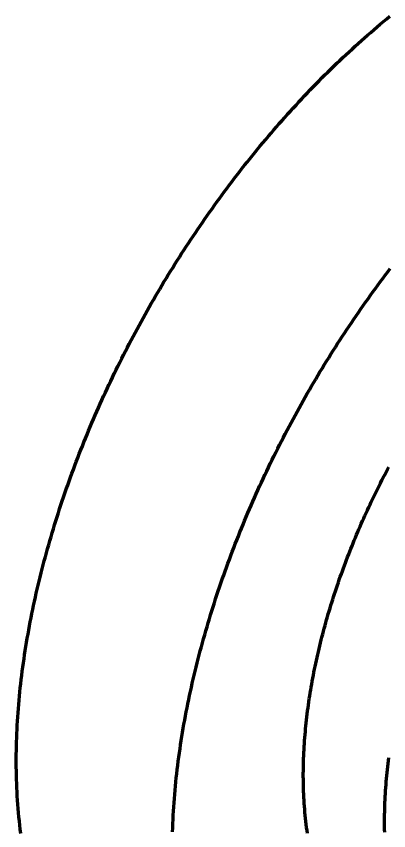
# Model space of a CAD drawing. Header units: millimetres. Extents: x 0 to 841, y 0 to 594.
# Drawn here: x 338.29 to 355.17, y 206.34 to 243.28 of the extents above; entities that cross this region are included whole.
import ezdxf

# ---------------------------------------------------------------- set-up
doc = ezdxf.new("R2010")
doc.units = ezdxf.units.MM
doc.layers.add('01-VISIBLE', color=7, linetype='CONTINUOUS', lineweight=70)

msp = doc.modelspace()

# ---------------------------------------------------------------- linework, layer by layer
at = {"layer": '01-VISIBLE'}
for points in [[(338.496, 206.216), (338.472, 206.404), (338.45, 206.592), (338.429, 206.78), (338.41, 206.968), (338.392, 207.156), (338.376, 207.345), (338.361, 207.533), (338.348, 207.722), (338.336, 207.911), (338.326, 208.1), (338.316, 208.289), (338.309, 208.478), (338.302, 208.667), (338.297, 208.856), (338.293, 209.045), (338.291, 209.234), (338.29, 209.424), (338.29, 209.613), (338.291, 209.802), (338.293, 209.991), (338.297, 210.18), (338.302, 210.369), (338.309, 210.558), (338.316, 210.747), (338.325, 210.936), (338.334, 211.125), (338.345, 211.314), (338.357, 211.503), (338.37, 211.692), (338.385, 211.88), (338.4, 212.069), (338.416, 212.257), (338.434, 212.446), (338.453, 212.634), (338.472, 212.822), (338.493, 213.01), (338.515, 213.198), (338.537, 213.386), (338.561, 213.574), (338.586, 213.761), (338.612, 213.948), (338.639, 214.136), (338.666, 214.323), (338.695, 214.51), (338.725, 214.697), (338.756, 214.883), (338.787, 215.07), (338.82, 215.256), (338.853, 215.442), (338.888, 215.628), (338.923, 215.814), (338.959, 216), (338.996, 216.186), (339.034, 216.371), (339.073, 216.556), (339.113, 216.741), (339.153, 216.926), (339.195, 217.11), (339.237, 217.295), (339.28, 217.479), (339.324, 217.663), (339.369, 217.847), (339.415, 218.03), (339.461, 218.214), (339.509, 218.397), (339.557, 218.58), (339.606, 218.762), (339.656, 218.945), (339.706, 219.127), (339.758, 219.309), (339.81, 219.491), (339.863, 219.673), (339.916, 219.854), (339.971, 220.035), (340.026, 220.216), (340.082, 220.397), (340.139, 220.577), (340.196, 220.758), (340.254, 220.938), (340.313, 221.117), (340.373, 221.297), (340.433, 221.476), (340.495, 221.655), (340.556, 221.834), (340.619, 222.013), (340.682, 222.191), (340.746, 222.369), (340.811, 222.547), (340.877, 222.724), (340.943, 222.901), (341.01, 223.078), (341.077, 223.255), (341.145, 223.431), (341.214, 223.608), (341.284, 223.784), (341.354, 223.959), (341.425, 224.135), (341.497, 224.31), (341.569, 224.484), (341.642, 224.659), (341.716, 224.833), (341.79, 225.007), (341.865, 225.181), (341.94, 225.354), (342.017, 225.527), (342.094, 225.7), (342.171, 225.873), (342.249, 226.045), (342.328, 226.217), (342.408, 226.389), (342.488, 226.56), (342.569, 226.731), (342.65, 226.902), (342.732, 227.072), (342.815, 227.243), (342.898, 227.412), (342.982, 227.582), (343.066, 227.751), (343.152, 227.92), (343.237, 228.089), (343.324, 228.257), (343.411, 228.425), (343.499, 228.593), (343.587, 228.76), (343.676, 228.927), (343.765, 229.094), (343.855, 229.26), (343.946, 229.426), (344.037, 229.592), (344.129, 229.757), (344.222, 229.922), (344.315, 230.087), (344.408, 230.251), (344.503, 230.415), (344.597, 230.579), (344.693, 230.742), (344.789, 230.905), (344.886, 231.068), (344.983, 231.23), (345.081, 231.392), (345.179, 231.553), (345.278, 231.715), (345.378, 231.875), (345.478, 232.036), (345.579, 232.196), (345.68, 232.356), (345.782, 232.515), (345.885, 232.674), (345.988, 232.833), (346.092, 232.991), (346.196, 233.149), (346.301, 233.306), (346.406, 233.463), (346.512, 233.62), (346.619, 233.776), (346.726, 233.932), (346.834, 234.088), (346.942, 234.243), (347.051, 234.397), (347.161, 234.552), (347.271, 234.705), (347.381, 234.859), (347.493, 235.012), (347.604, 235.164), (347.717, 235.317), (347.83, 235.468), (347.943, 235.62), (348.057, 235.771), (348.172, 235.921), (348.287, 236.071), (348.403, 236.221), (348.519, 236.37), (348.636, 236.519), (348.754, 236.667), (348.872, 236.815), (348.991, 236.962), (349.11, 237.109), (349.23, 237.255), (349.35, 237.401), (349.471, 237.546), (349.593, 237.691), (349.715, 237.836), (349.838, 237.98), (349.961, 238.123), (350.085, 238.266), (350.209, 238.409), (350.334, 238.551), (350.46, 238.692), (350.586, 238.833), (350.713, 238.973), (350.84, 239.113), (350.968, 239.253), (351.097, 239.392), (351.226, 239.53), (351.356, 239.668), (351.486, 239.805), (351.617, 239.941), (351.748, 240.077), (351.88, 240.213), (352.013, 240.348), (352.146, 240.482), (352.28, 240.616), (352.414, 240.749), (352.549, 240.882), (352.685, 241.014), (352.821, 241.145), (352.957, 241.276), (353.095, 241.406), (353.233, 241.535), (353.371, 241.664), (353.51, 241.792), (353.65, 241.92), (353.79, 242.047), (353.931, 242.173), (354.073, 242.299), (354.215, 242.424), (354.357, 242.548), (354.501, 242.671), (354.645, 242.794), (354.789, 242.916), (354.934, 243.038), (355.08, 243.158), (355.226, 243.278)], [(345.373, 206.287), (345.38, 206.476), (345.387, 206.665), (345.396, 206.854), (345.405, 207.043), (345.416, 207.232), (345.428, 207.42), (345.441, 207.609), (345.456, 207.798), (345.471, 207.986), (345.487, 208.175), (345.505, 208.363), (345.524, 208.551), (345.543, 208.74), (345.564, 208.928), (345.586, 209.116), (345.609, 209.303), (345.632, 209.491), (345.657, 209.679), (345.683, 209.866), (345.71, 210.053), (345.738, 210.24), (345.766, 210.427), (345.796, 210.614), (345.827, 210.801), (345.858, 210.987), (345.891, 211.174), (345.924, 211.36), (345.959, 211.546), (345.994, 211.732), (346.03, 211.918), (346.067, 212.103), (346.105, 212.288), (346.144, 212.473), (346.184, 212.658), (346.224, 212.843), (346.266, 213.028), (346.308, 213.212), (346.351, 213.396), (346.395, 213.58), (346.44, 213.764), (346.486, 213.948), (346.533, 214.131), (346.58, 214.314), (346.628, 214.497), (346.677, 214.68), (346.727, 214.862), (346.777, 215.045), (346.829, 215.227), (346.881, 215.409), (346.934, 215.59), (346.987, 215.772), (347.042, 215.953), (347.097, 216.134), (347.153, 216.315), (347.21, 216.495), (347.267, 216.675), (347.325, 216.855), (347.384, 217.035), (347.444, 217.214), (347.504, 217.394), (347.566, 217.573), (347.627, 217.752), (347.69, 217.93), (347.753, 218.108), (347.817, 218.286), (347.882, 218.464), (347.948, 218.642), (348.014, 218.819), (348.081, 218.996), (348.148, 219.173), (348.216, 219.349), (348.285, 219.525), (348.355, 219.701), (348.425, 219.877), (348.496, 220.052), (348.568, 220.227), (348.64, 220.402), (348.713, 220.577), (348.787, 220.751), (348.861, 220.925), (348.936, 221.098), (349.011, 221.272), (349.088, 221.445), (349.165, 221.618), (349.242, 221.79), (349.32, 221.963), (349.399, 222.135), (349.479, 222.306), (349.559, 222.478), (349.64, 222.649), (349.721, 222.819), (349.803, 222.99), (349.886, 223.16), (349.969, 223.33), (350.053, 223.499), (350.138, 223.669), (350.223, 223.838), (350.309, 224.006), (350.395, 224.175), (350.482, 224.343), (350.57, 224.51), (350.658, 224.677), (350.747, 224.844), (350.836, 225.011), (350.926, 225.178), (351.017, 225.344), (351.108, 225.509), (351.2, 225.675), (351.293, 225.84), (351.386, 226.004), (351.479, 226.169), (351.574, 226.333), (351.669, 226.496), (351.764, 226.66), (351.86, 226.823), (351.957, 226.985), (352.054, 227.147), (352.152, 227.309), (352.25, 227.471), (352.349, 227.632), (352.449, 227.793), (352.549, 227.953), (352.65, 228.114), (352.751, 228.273), (352.853, 228.433), (352.956, 228.592), (353.059, 228.75), (353.163, 228.908), (353.267, 229.066), (353.372, 229.224), (353.477, 229.381), (353.583, 229.537), (353.69, 229.694), (353.797, 229.85), (353.905, 230.005), (354.013, 230.16), (354.122, 230.315), (354.232, 230.469), (354.342, 230.623), (354.452, 230.776), (354.564, 230.929), (354.675, 231.082), (354.788, 231.234), (354.901, 231.386), (355.014, 231.537), (355.128, 231.688), (355.243, 231.839)], [(351.487, 206.215), (351.467, 206.35), (351.449, 206.485), (351.432, 206.62), (351.416, 206.755), (351.401, 206.89), (351.387, 207.026), (351.374, 207.162), (351.363, 207.297), (351.352, 207.433), (351.342, 207.569), (351.334, 207.705), (351.326, 207.841), (351.32, 207.977), (351.314, 208.113), (351.309, 208.249), (351.306, 208.385), (351.303, 208.521), (351.301, 208.658), (351.3, 208.794), (351.3, 208.93), (351.301, 209.066), (351.303, 209.202), (351.306, 209.339), (351.309, 209.475), (351.314, 209.611), (351.319, 209.747), (351.325, 209.883), (351.332, 210.019), (351.34, 210.155), (351.349, 210.291), (351.358, 210.427), (351.369, 210.563), (351.38, 210.698), (351.392, 210.834), (351.404, 210.97), (351.418, 211.105), (351.432, 211.241), (351.447, 211.376), (351.462, 211.511), (351.479, 211.647), (351.496, 211.782), (351.514, 211.917), (351.532, 212.052), (351.552, 212.187), (351.572, 212.321), (351.592, 212.456), (351.614, 212.591), (351.636, 212.725), (351.659, 212.859), (351.682, 212.993), (351.706, 213.127), (351.731, 213.261), (351.756, 213.395), (351.782, 213.529), (351.809, 213.662), (351.836, 213.796), (351.864, 213.929), (351.893, 214.062), (351.922, 214.195), (351.952, 214.328), (351.983, 214.461), (352.014, 214.594), (352.045, 214.726), (352.078, 214.858), (352.111, 214.991), (352.144, 215.123), (352.178, 215.255), (352.213, 215.386), (352.248, 215.518), (352.284, 215.649), (352.32, 215.78), (352.357, 215.912), (352.395, 216.043), (352.433, 216.173), (352.472, 216.304), (352.511, 216.434), (352.55, 216.565), (352.591, 216.695), (352.632, 216.825), (352.673, 216.954), (352.715, 217.084), (352.757, 217.213), (352.8, 217.343), (352.844, 217.472), (352.888, 217.601), (352.932, 217.729), (352.977, 217.858), (353.023, 217.986), (353.069, 218.114), (353.116, 218.242), (353.163, 218.37), (353.211, 218.498), (353.259, 218.625), (353.307, 218.752), (353.356, 218.88), (353.406, 219.006), (353.456, 219.133), (353.507, 219.26), (353.558, 219.386), (353.609, 219.512), (353.661, 219.638), (353.714, 219.763), (353.767, 219.889), (353.82, 220.014), (353.874, 220.139), (353.929, 220.264), (353.984, 220.389), (354.039, 220.513), (354.095, 220.637), (354.151, 220.761), (354.208, 220.885), (354.265, 221.009), (354.323, 221.132), (354.381, 221.255), (354.44, 221.378), (354.499, 221.501), (354.558, 221.624), (354.618, 221.746), (354.679, 221.868), (354.74, 221.99), (354.801, 222.111), (354.863, 222.233), (354.925, 222.354), (354.988, 222.475), (355.051, 222.596), (355.114, 222.716), (355.178, 222.836)], [(354.987, 206.26), (354.984, 206.396), (354.983, 206.532), (354.982, 206.668), (354.982, 206.804), (354.983, 206.941), (354.985, 207.077), (354.987, 207.213), (354.991, 207.349), (354.995, 207.485), (355.001, 207.621), (355.007, 207.758), (355.014, 207.894), (355.022, 208.03), (355.031, 208.165), (355.04, 208.301), (355.05, 208.437), (355.061, 208.573), (355.073, 208.709), (355.086, 208.844), (355.099, 208.98), (355.113, 209.115), (355.128, 209.251), (355.144, 209.386), (355.16, 209.521), (355.177, 209.656)]]:
    msp.add_lwpolyline(points, dxfattribs=at)

doc.saveas('drawing.dxf')
